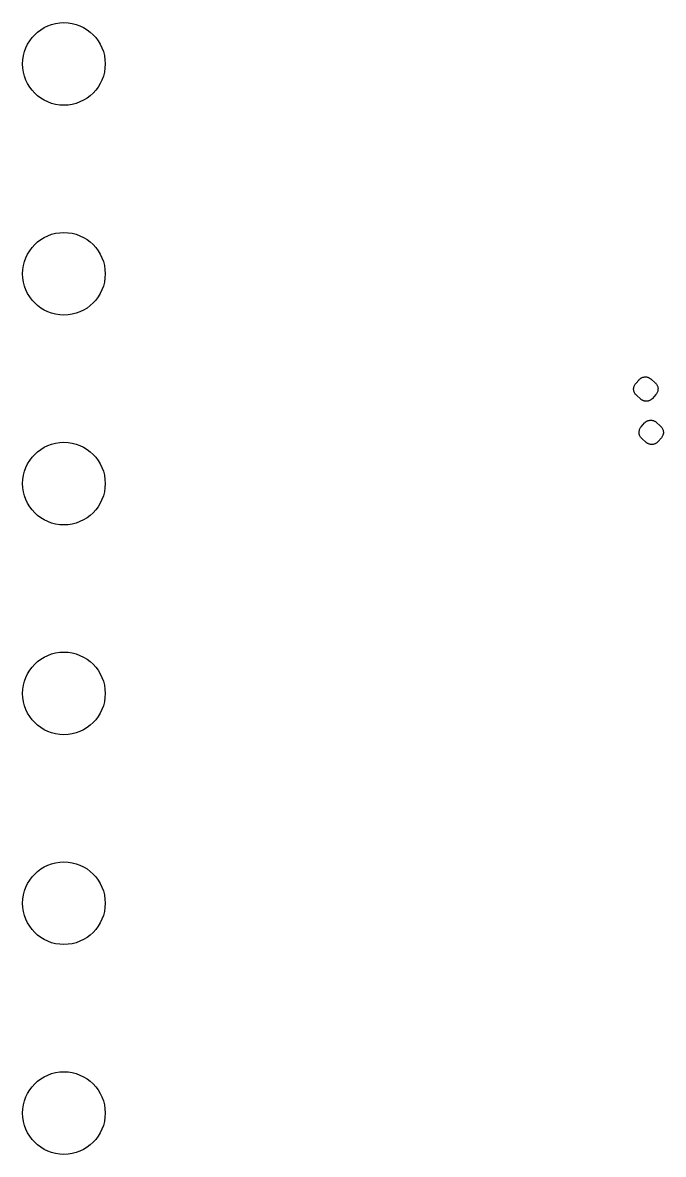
# Model space of a CAD drawing. Extents: x 137.9 to 163.7, y -135.9 to -68.2.
# Drawn here: x 137.95 to 145.71, y -102.19 to -88.5 of the extents above; entities that cross this region are included whole.
import ezdxf

# ---------------------------------------------------------------- set-up
doc = ezdxf.new("R2010")
doc.units = 0
doc.layers.add('BLACK', color=7, linetype='CONTINUOUS')

msp = doc.modelspace()

# ---------------------------------------------------------------- linework, layer by layer
at = {"layer": 'BLACK', "linetype": 'CONTINUOUS'}
for p, q in [((145.358, -92.8892), (145.362, -92.881)), ((145.362, -92.881), (145.363, -92.8804)), ((145.363, -92.8797), (145.368, -92.8724)), ((145.363, -92.8804), (145.363, -92.8797)), ((145.368, -92.8724), (145.374, -92.8651)), ((145.374, -92.8651), (145.415, -92.8175)), ((145.415, -92.8175), (145.416, -92.8164)), ((145.416, -92.8164), (145.421, -92.8119)), ((145.416, -92.8164), (145.416, -92.8164)), ((145.416, -92.8164), (145.416, -92.8164)), ((145.421, -92.8119), (145.426, -92.8071)), ((145.426, -92.8071), (145.428, -92.8053)), ((145.428, -92.8053), (145.431, -92.8033)), ((145.431, -92.8032), (145.436, -92.7998)), ((145.431, -92.8033), (145.431, -92.8032)), ((145.431, -92.8033), (145.431, -92.8033)), ((145.436, -92.7998), (145.442, -92.796)), ((145.442, -92.796), (145.445, -92.7948)), ((145.445, -92.7948), (145.447, -92.7932)), ((145.447, -92.7931), (145.454, -92.7908)), ((145.447, -92.7932), (145.447, -92.7931)), ((145.447, -92.7931), (145.447, -92.7931)), ((145.454, -92.7908), (145.46, -92.7882)), ((145.46, -92.7882), (145.463, -92.7875)), ((145.463, -92.7875), (145.466, -92.7865)), ((145.466, -92.7865), (145.472, -92.7854)), ((145.466, -92.7865), (145.466, -92.7865)), ((145.466, -92.7865), (145.466, -92.7865)), ((145.472, -92.7854), (145.479, -92.784)), ((145.479, -92.784), (145.482, -92.784)), ((145.482, -92.784), (145.485, -92.7835)), ((145.485, -92.7835), (145.485, -92.7835)), ((145.485, -92.7835), (145.485, -92.7835)), ((145.485, -92.7835), (145.492, -92.7838)), ((145.492, -92.7838), (145.498, -92.7836)), ((145.498, -92.7836), (145.501, -92.7842)), ((145.501, -92.7842), (145.504, -92.7843)), ((145.504, -92.7843), (145.504, -92.7843)), ((145.504, -92.7843), (145.504, -92.7843)), ((145.504, -92.7843), (145.511, -92.7859)), ((145.511, -92.7859), (145.517, -92.7871)), ((145.517, -92.7871), (145.52, -92.7882)), ((145.52, -92.7882), (145.523, -92.7889)), ((145.523, -92.7889), (145.523, -92.7889)), ((145.523, -92.7889), (145.523, -92.7889)), ((145.523, -92.7889), (145.529, -92.7917)), ((145.529, -92.7917), (145.536, -92.7941)), ((145.536, -92.7941), (145.538, -92.7958)), ((145.538, -92.7958), (145.541, -92.7971)), ((145.541, -92.7971), (145.541, -92.7971)), ((145.541, -92.7971), (145.541, -92.7971)), ((145.541, -92.7971), (145.547, -92.801)), ((145.547, -92.801), (145.552, -92.8046)), ((145.552, -92.8046), (145.554, -92.8067)), ((145.554, -92.8067), (145.557, -92.8085)), ((145.557, -92.8085), (145.557, -92.8086)), ((145.557, -92.8086), (145.557, -92.8086)), ((145.557, -92.8086), (145.61, -92.8562)), ((145.61, -92.8562), (145.612, -92.8571)), ((145.612, -92.8571), (145.618, -92.8638)), ((145.618, -92.8638), (145.624, -92.8705)), ((145.624, -92.8705), (145.624, -92.8711)), ((145.624, -92.8711), (145.625, -92.8717)), ((145.625, -92.8717), (145.629, -92.8794)), ((145.629, -92.8794), (145.634, -92.8871)), ((145.349, -92.9268), (145.35, -92.9177)), ((145.349, -92.9358), (145.349, -92.9268)), ((145.349, -92.9365), (145.349, -92.9358)), ((145.349, -92.9373), (145.349, -92.9365)), ((145.35, -92.9461), (145.349, -92.9373)), ((145.35, -92.9163), (145.352, -92.9076)), ((145.35, -92.917), (145.35, -92.9163)), ((145.35, -92.9177), (145.35, -92.917)), ((145.352, -92.9551), (145.35, -92.9461)), ((145.352, -92.9076), (145.354, -92.8987)), ((145.352, -92.9558), (145.352, -92.9551)), ((145.352, -92.9565), (145.352, -92.9558)), ((145.355, -92.965), (145.352, -92.9565)), ((145.354, -92.8981), (145.355, -92.8974)), ((145.354, -92.8987), (145.354, -92.8981)), ((145.355, -92.8974), (145.358, -92.8892)), ((145.358, -92.9735), (145.355, -92.965)), ((145.359, -92.9741), (145.358, -92.9735)), ((145.359, -92.9748), (145.359, -92.9741)), ((145.364, -92.9825), (145.359, -92.9748)), ((145.368, -92.9902), (145.364, -92.9825)), ((145.369, -92.9908), (145.368, -92.9902)), ((145.369, -92.9914), (145.369, -92.9908)), ((145.375, -92.9981), (145.369, -92.9914)), ((145.381, -93.0048), (145.375, -92.9981)), ((145.382, -93.0057), (145.381, -93.0048)), ((145.436, -93.0533), (145.382, -93.0057)), ((145.619, -92.9968), (145.578, -93.0444)), ((145.625, -92.9895), (145.619, -92.9968)), ((145.63, -92.9822), (145.625, -92.9895)), ((145.631, -92.9809), (145.63, -92.9815)), ((145.63, -92.9815), (145.63, -92.9822)), ((145.634, -92.9727), (145.631, -92.9809)), ((145.634, -92.8871), (145.634, -92.8878)), ((145.634, -92.8878), (145.635, -92.8884)), ((145.638, -92.9646), (145.634, -92.9727)), ((145.635, -92.8884), (145.638, -92.8969)), ((145.638, -92.8969), (145.641, -92.9054)), ((145.639, -92.9632), (145.638, -92.9638)), ((145.638, -92.9638), (145.638, -92.9646)), ((145.641, -92.9543), (145.639, -92.9632)), ((145.641, -92.9054), (145.641, -92.9061)), ((145.641, -92.9061), (145.641, -92.9068)), ((145.641, -92.9068), (145.642, -92.9157)), ((145.643, -92.9456), (145.641, -92.9543)), ((145.642, -92.9157), (145.644, -92.9246)), ((145.644, -92.9261), (145.643, -92.9351)), ((145.643, -92.9351), (145.643, -92.9442)), ((145.643, -92.9442), (145.643, -92.9449)), ((145.643, -92.9449), (145.643, -92.9456)), ((145.644, -92.9246), (145.644, -92.9254)), ((145.644, -92.9254), (145.644, -92.9261)), ((145.436, -93.0534), (145.436, -93.0533)), ((145.436, -93.0533), (145.436, -93.0533)), ((145.438, -93.0552), (145.436, -93.0534)), ((145.441, -93.0573), (145.438, -93.0552)), ((145.446, -93.0609), (145.441, -93.0573)), ((145.452, -93.0648), (145.446, -93.0609)), ((145.455, -93.0661), (145.452, -93.0648)), ((145.452, -93.0648), (145.452, -93.0648)), ((145.452, -93.0648), (145.452, -93.0648)), ((145.457, -93.0678), (145.455, -93.0661)), ((145.463, -93.0702), (145.457, -93.0678)), ((145.469, -93.073), (145.463, -93.0702)), ((145.47, -93.073), (145.469, -93.073)), ((145.469, -93.073), (145.469, -93.073)), ((145.473, -93.0737), (145.47, -93.073)), ((145.475, -93.0749), (145.473, -93.0737)), ((145.482, -93.076), (145.475, -93.0749)), ((145.488, -93.0776), (145.482, -93.076)), ((145.492, -93.0777), (145.488, -93.0776)), ((145.488, -93.0776), (145.488, -93.0776)), ((145.488, -93.0776), (145.488, -93.0776)), ((145.495, -93.0783), (145.492, -93.0777)), ((145.501, -93.0781), (145.495, -93.0783)), ((145.508, -93.0784), (145.501, -93.0781)), ((145.511, -93.0779), (145.508, -93.0784)), ((145.508, -93.0784), (145.508, -93.0784)), ((145.508, -93.0784), (145.508, -93.0784)), ((145.514, -93.0779), (145.511, -93.0779)), ((145.521, -93.0765), (145.514, -93.0779)), ((145.527, -93.0754), (145.521, -93.0765)), ((145.53, -93.0744), (145.527, -93.0754)), ((145.527, -93.0754), (145.527, -93.0754)), ((145.527, -93.0754), (145.527, -93.0754)), ((145.533, -93.0737), (145.53, -93.0744)), ((145.539, -93.0711), (145.533, -93.0737)), ((145.546, -93.0688), (145.539, -93.0711)), ((145.548, -93.0671), (145.546, -93.0687)), ((145.546, -93.0687), (145.546, -93.0688)), ((145.546, -93.0688), (145.546, -93.0688)), ((145.551, -93.0659), (145.548, -93.0671)), ((145.557, -93.0621), (145.551, -93.0659)), ((145.562, -93.0587), (145.557, -93.0621)), ((145.565, -93.0566), (145.562, -93.0586)), ((145.562, -93.0586), (145.562, -93.0587)), ((145.562, -93.0587), (145.562, -93.0587)), ((145.567, -93.0548), (145.565, -93.0566)), ((145.572, -93.05), (145.567, -93.0548)), ((145.577, -93.0455), (145.572, -93.05)), ((145.578, -93.0444), (145.577, -93.0455)), ((145.577, -93.0455), (145.577, -93.0455)), ((145.577, -93.0455), (145.577, -93.0455)), ((145.415, -93.4401), (145.418, -93.4314)), ((145.418, -93.4314), (145.42, -93.4226)), ((145.42, -93.4212), (145.424, -93.4131)), ((145.42, -93.4219), (145.42, -93.4212)), ((145.42, -93.4226), (145.42, -93.4219)), ((145.424, -93.4131), (145.428, -93.4048)), ((145.428, -93.4035), (145.434, -93.3963)), ((145.428, -93.4042), (145.428, -93.4035)), ((145.428, -93.4048), (145.428, -93.4042)), ((145.434, -93.3963), (145.439, -93.3889)), ((145.439, -93.3889), (145.481, -93.3413)), ((145.481, -93.3413), (145.482, -93.3402)), ((145.482, -93.3402), (145.487, -93.3357)), ((145.482, -93.3402), (145.482, -93.3402)), ((145.482, -93.3402), (145.482, -93.3402)), ((145.487, -93.3357), (145.491, -93.3309)), ((145.491, -93.3309), (145.494, -93.3292)), ((145.494, -93.3292), (145.496, -93.3271)), ((145.496, -93.327), (145.502, -93.3236)), ((145.496, -93.3271), (145.496, -93.327)), ((145.496, -93.3271), (145.496, -93.3271)), ((145.502, -93.3236), (145.507, -93.3198)), ((145.507, -93.3198), (145.51, -93.3186)), ((145.51, -93.3186), (145.513, -93.317)), ((145.513, -93.3169), (145.519, -93.3147)), ((145.513, -93.317), (145.513, -93.3169)), ((145.513, -93.317), (145.513, -93.317)), ((145.519, -93.3147), (145.525, -93.312)), ((145.525, -93.312), (145.528, -93.3113)), ((145.528, -93.3113), (145.531, -93.3103)), ((145.531, -93.3103), (145.538, -93.3093)), ((145.531, -93.3103), (145.531, -93.3103)), ((145.531, -93.3103), (145.531, -93.3103)), ((145.538, -93.3093), (145.544, -93.3078)), ((145.544, -93.3078), (145.547, -93.3078)), ((145.547, -93.3078), (145.55, -93.3073)), ((145.55, -93.3073), (145.55, -93.3073)), ((145.55, -93.3073), (145.55, -93.3073)), ((145.55, -93.3073), (145.557, -93.3076)), ((145.557, -93.3076), (145.564, -93.3074)), ((145.564, -93.3074), (145.567, -93.308)), ((145.567, -93.308), (145.57, -93.3081)), ((145.57, -93.3081), (145.57, -93.3081)), ((145.57, -93.3081), (145.57, -93.3081)), ((145.57, -93.3081), (145.576, -93.3097)), ((145.576, -93.3097), (145.583, -93.3109)), ((145.583, -93.3109), (145.586, -93.312)), ((145.586, -93.312), (145.589, -93.3127)), ((145.589, -93.3127), (145.589, -93.3127)), ((145.589, -93.3127), (145.589, -93.3127)), ((145.589, -93.3127), (145.595, -93.3155)), ((145.595, -93.3155), (145.601, -93.3179)), ((145.601, -93.3179), (145.604, -93.3196)), ((145.604, -93.3196), (145.607, -93.3209)), ((145.607, -93.3209), (145.607, -93.3209)), ((145.607, -93.3209), (145.607, -93.3209)), ((145.607, -93.3209), (145.612, -93.3249)), ((145.612, -93.3249), (145.618, -93.3284)), ((145.618, -93.3284), (145.62, -93.3305)), ((145.62, -93.3305), (145.622, -93.3323)), ((145.622, -93.3323), (145.622, -93.3324)), ((145.622, -93.3324), (145.622, -93.3324)), ((145.622, -93.3324), (145.676, -93.38)), ((145.676, -93.38), (145.677, -93.381)), ((145.677, -93.381), (145.683, -93.3877)), ((145.683, -93.3877), (145.689, -93.3943)), ((145.689, -93.3943), (145.69, -93.3949)), ((145.69, -93.3949), (145.69, -93.3955)), ((145.69, -93.3955), (145.695, -93.4032)), ((145.695, -93.4032), (145.699, -93.4109)), ((145.699, -93.4109), (145.7, -93.4116)), ((145.7, -93.4116), (145.7, -93.4122)), ((145.7, -93.4122), (145.703, -93.4208)), ((145.703, -93.4208), (145.706, -93.4292)), ((145.706, -93.4292), (145.706, -93.4299)), ((145.706, -93.4299), (145.707, -93.4306)), ((145.707, -93.4306), (145.708, -93.4395)), ((145.414, -93.4596), (145.415, -93.4506)), ((145.415, -93.4603), (145.414, -93.4596)), ((145.414, -93.4611), (145.415, -93.4603)), ((145.416, -93.47), (145.414, -93.4611)), ((145.415, -93.4408), (145.415, -93.4401)), ((145.415, -93.4416), (145.415, -93.4408)), ((145.415, -93.4506), (145.415, -93.4416)), ((145.417, -93.4789), (145.416, -93.47)), ((145.417, -93.4796), (145.417, -93.4789)), ((145.418, -93.4803), (145.417, -93.4796)), ((145.421, -93.4887), (145.418, -93.4803)), ((145.424, -93.4973), (145.421, -93.4887)), ((145.424, -93.4979), (145.424, -93.4973)), ((145.424, -93.4986), (145.424, -93.4979)), ((145.429, -93.5063), (145.424, -93.4986)), ((145.434, -93.5141), (145.429, -93.5063)), ((145.434, -93.5146), (145.434, -93.5141)), ((145.435, -93.5152), (145.434, -93.5146)), ((145.441, -93.5219), (145.435, -93.5152)), ((145.447, -93.5286), (145.441, -93.5219)), ((145.448, -93.5295), (145.447, -93.5286)), ((145.448, -93.5296), (145.448, -93.5295)), ((145.501, -93.5771), (145.448, -93.5296)), ((145.448, -93.5296), (145.448, -93.5296)), ((145.448, -93.5296), (145.448, -93.5296)), ((145.642, -93.5693), (145.637, -93.5738)), ((145.643, -93.5682), (145.642, -93.5693)), ((145.642, -93.5693), (145.642, -93.5693)), ((145.642, -93.5693), (145.642, -93.5693)), ((145.685, -93.5206), (145.643, -93.5682)), ((145.69, -93.5133), (145.685, -93.5206)), ((145.695, -93.506), (145.69, -93.5133)), ((145.696, -93.5053), (145.695, -93.506)), ((145.7, -93.4965), (145.696, -93.5047)), ((145.696, -93.5047), (145.696, -93.5053)), ((145.704, -93.4884), (145.7, -93.4965)), ((145.706, -93.4782), (145.704, -93.487)), ((145.704, -93.487), (145.704, -93.4876)), ((145.704, -93.4876), (145.704, -93.4884)), ((145.708, -93.4694), (145.706, -93.4782)), ((145.708, -93.4395), (145.709, -93.4485)), ((145.709, -93.468), (145.708, -93.4687)), ((145.708, -93.4687), (145.708, -93.4694)), ((145.709, -93.4485), (145.709, -93.4492)), ((145.709, -93.4492), (145.709, -93.4499)), ((145.709, -93.4499), (145.709, -93.4589)), ((145.709, -93.4589), (145.709, -93.468)), ((145.501, -93.5772), (145.501, -93.5771)), ((145.501, -93.5771), (145.501, -93.5771)), ((145.504, -93.579), (145.501, -93.5772)), ((145.506, -93.5811), (145.504, -93.579)), ((145.512, -93.5847), (145.506, -93.5811)), ((145.517, -93.5886), (145.512, -93.5847)), ((145.52, -93.5899), (145.517, -93.5886)), ((145.517, -93.5886), (145.517, -93.5886)), ((145.517, -93.5886), (145.517, -93.5886)), ((145.523, -93.5916), (145.52, -93.5899)), ((145.529, -93.594), (145.523, -93.5916)), ((145.535, -93.5968), (145.529, -93.594)), ((145.538, -93.5975), (145.535, -93.5968)), ((145.535, -93.5968), (145.535, -93.5968)), ((145.535, -93.5968), (145.535, -93.5968)), ((145.541, -93.5987), (145.538, -93.5975)), ((145.547, -93.5998), (145.541, -93.5987)), ((145.554, -93.6014), (145.547, -93.5998)), ((145.557, -93.6015), (145.554, -93.6014)), ((145.554, -93.6014), (145.554, -93.6014)), ((145.554, -93.6014), (145.554, -93.6014)), ((145.56, -93.6021), (145.557, -93.6015)), ((145.567, -93.6019), (145.56, -93.6021)), ((145.573, -93.6022), (145.567, -93.6019)), ((145.576, -93.6018), (145.573, -93.6022)), ((145.573, -93.6022), (145.573, -93.6022)), ((145.573, -93.6022), (145.573, -93.6022)), ((145.58, -93.6017), (145.576, -93.6018)), ((145.586, -93.6003), (145.58, -93.6017)), ((145.593, -93.5993), (145.586, -93.6003)), ((145.596, -93.5982), (145.593, -93.5992)), ((145.593, -93.5992), (145.593, -93.5992)), ((145.593, -93.5992), (145.593, -93.5993)), ((145.599, -93.5975), (145.596, -93.5982)), ((145.605, -93.5949), (145.599, -93.5975)), ((145.611, -93.5926), (145.605, -93.5949)), ((145.614, -93.591), (145.611, -93.5926)), ((145.611, -93.5926), (145.611, -93.5926)), ((145.611, -93.5926), (145.611, -93.5926)), ((145.617, -93.5897), (145.614, -93.591)), ((145.622, -93.586), (145.617, -93.5897)), ((145.628, -93.5825), (145.622, -93.586)), ((145.63, -93.5804), (145.628, -93.5824)), ((145.628, -93.5824), (145.628, -93.5825)), ((145.628, -93.5825), (145.628, -93.5825)), ((145.633, -93.5786), (145.63, -93.5804)), ((145.637, -93.5738), (145.633, -93.5786))]:
    msp.add_line(p, q, dxfattribs=at)
at = {"layer": 'BLACK'}
for centre in [(138.45, -88.995), (138.45, -91.535), (138.45, -94.075), (138.45, -96.615), (138.45, -99.155), (138.45, -101.695)]:
    msp.add_circle(centre, 0.5, dxfattribs=at)

doc.saveas('drawing.dxf')
